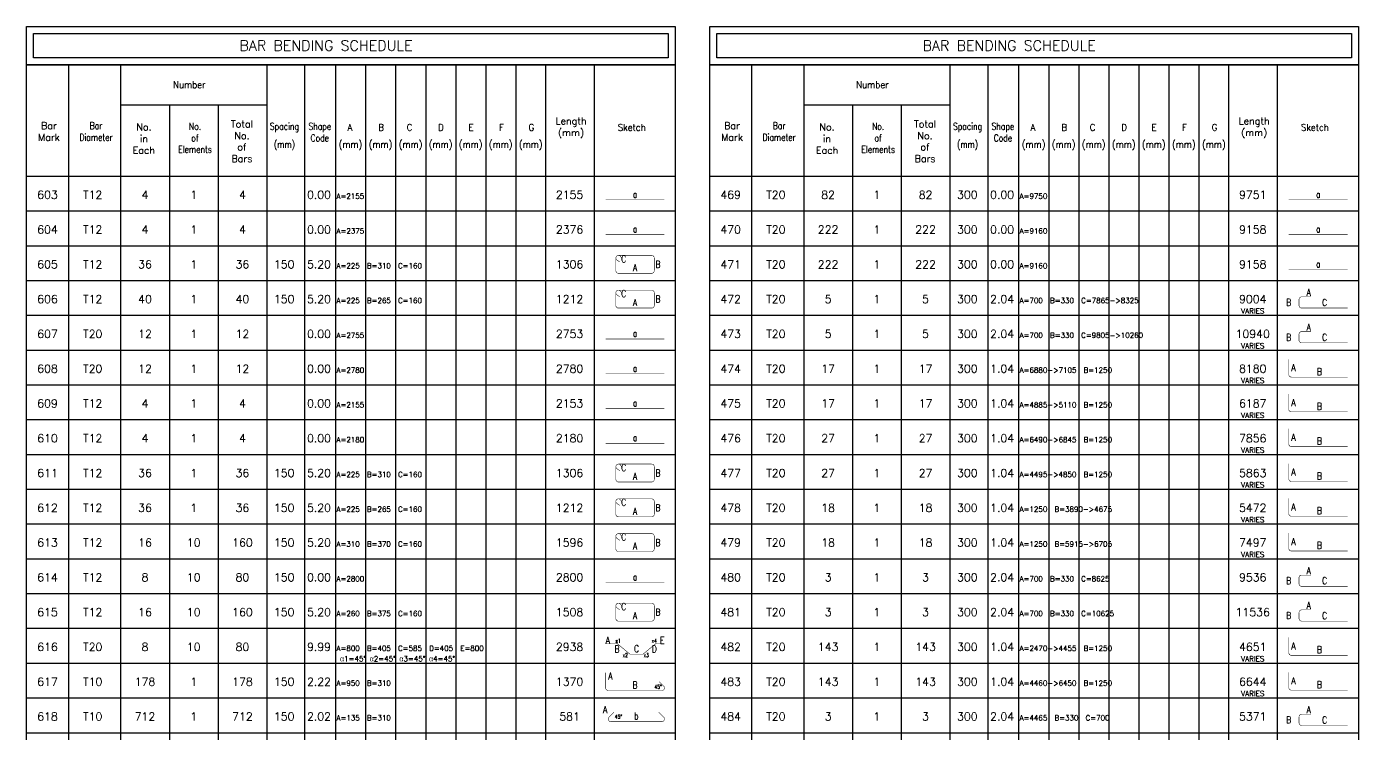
# Model space of a CAD drawing. Extents: x 660761725 to 1323371458, y 2734871439 to 5470067957.
# Drawn here: x 661874581 to 661884147, y 2734943456 to 2734948536 of the extents above; entities that cross this region are included whole.
import ezdxf
from ezdxf.enums import TextEntityAlignment as Align

# ---------------------------------------------------------------- set-up
doc = ezdxf.new("R2010")
doc.units = 0
for name, color, linetype in [('S-SCHEDULE', 140, 'Continuous'), ('S-SKETCH', 1, 'Continuous'), ('S-TEXT-SKETCH', 255, 'Continuous')]:
    doc.layers.add(name, color=color, linetype=linetype)
doc.styles.add('ARMACAD-OGER', font='romans.shx')
doc.styles.add('ROMANS', font='romans.shx')
doc.styles.add('ROMANT', font='romant')

# ---------------------------------------------------------------- blocks, each defined once
blk = doc.blocks.new('cadf_50')
at = {"color": 9}
for p, q in [((0, -42), (186.35, -42)), ((0, -52), (186.35, -52)), ((0, -62), (186.35, -62)), ((0, -72), (186.35, -72)), ((0, -82), (186.35, -82)), ((0, -92), (186.35, -92)), ((0, -102), (186.35, -102)), ((0, -112), (186.35, -112)), ((0, -122), (186.35, -122)), ((0, -132), (186.35, -132)), ((0, -142), (186.35, -142)), ((0, -152), (186.35, -152)), ((0, -162), (186.35, -162)), ((0, -172), (186.35, -172)), ((0, -182), (186.35, -182)), ((0, -192), (186.35, -192)), ((0, -202), (186.35, -202)), ((0, -212), (186.35, -212)), ((0, -222), (186.35, -222)), ((0, -232), (186.35, -232)), ((0, -242), (186.35, -242)), ((0, -252), (186.35, -252)), ((0, -262), (186.35, -262)), ((0, -272), (186.35, -272)), ((0, -282), (186.35, -282)), ((0, -292), (186.35, -292)), ((0, -302), (186.35, -302)), ((0, -312), (186.35, -312)), ((0, -322), (186.35, -322)), ((0, -332), (186.35, -332)), ((0, -342), (186.35, -342)), ((0, -352), (186.35, -352)), ((0, -362), (186.35, -362)), ((0, -372), (186.35, -372)), ((0, -382), (186.35, -382))]:
    blk.add_line(p, q, dxfattribs=at)
at = {"color": 140}
for points in [[(0, 11), (186.35, 11), (186.35, 0), (0, 0)], [(2, 9), (184.35, 9), (184.35, 2), (2, 2)]]:
    blk.add_lwpolyline(points, close=True, dxfattribs=at)
at = {"layer": 'S-SCHEDULE'}
for p, q in [((0, -392), (0, 0)), ((12, 0), (12, -392)), ((27, 0), (27, -392)), ((69, 0), (69, -392)), ((79.87, 0), (79.87, -392)), ((88.75, 0), (88.75, -392)), ((97.38, 0), (97.38, -392)), ((106.02, 0), (106.02, -392)), ((114.65, 0), (114.65, -392)), ((123.28, 0), (123.28, -392)), ((131.91, 0), (131.91, -392)), ((140.55, 0), (140.55, -392)), ((149.18, -392), (149.18, 0)), ((163.15, -392), (163.15, 0)), ((27, -11.45), (69, -11.45)), ((41, -11.45), (41, -392)), ((55, -11.45), (55, -392)), ((0, -32), (186.35, -32))]:
    blk.add_line(p, q, dxfattribs=at)
at = {"layer": 'S-SCHEDULE', "flags": 128}
blk.add_lwpolyline([(0, -392), (0, 0), (186.35, 0), (186.35, -392)], close=True, dxfattribs=at)
at = {"color": 140, "insert": (61.14, 7.05), "char_height": 3, "width": 81.5392, "attachment_point": 1, "rotation": 0.0004, "style": 'ROMANT'}
blk.add_mtext('{\\Fromant|c0;BAR BENDING SCHEDULE}', dxfattribs=at)
at = {"layer": 'S-SCHEDULE', "style": 'ARMACAD-OGER'}
for s, width, p in [('Number', 0.9, (46.74, -5.72)), ('(mm)', 0.8, (74.08, -23)), ('(mm)', 0.9, (93.05, -23)), ('(mm)', 0.9, (101.68, -23)), ('(mm)', 0.9, (110.32, -23)), ('(mm)', 0.9, (118.95, -23)), ('(mm)', 0.9, (127.58, -23)), ('(mm)', 0.9, (136.21, -23)), ('(mm)', 0.9, (144.85, -23))]:
    blk.add_text(s, height=2, dxfattribs=dict(at, width=width)).set_placement(p, align=Align.MIDDLE)
at = {"layer": 'S-SCHEDULE', "style": 'ARMACAD-OGER', "width": 0.9}
for s, p in [('A', (92.87, -18)), ('B', (101.86, -18)), ('C', (110.01, -18)), ('D', (119.05, -18)), ('E', (127.67, -18)), ('F', (136.4, -18)), ('G', (145.02, -18)), ('Sketch', (173.87, -18))]:
    blk.add_text(s, height=2, dxfattribs=at).set_placement(p, align=Align.MIDDLE_CENTER)
at = {"layer": 'S-SCHEDULE', "char_height": 2, "attachment_point": 2, "style": 'ARMACAD-OGER'}
for s, insert, width in [('Length (mm)', (156.42, -15.11), 8.2105), ('Bar\\PMark', (6.41, -16.47), 27.5713), ('{\\W0.8;Bar\\PDiameter}', (19.94, -16.48), 15.2105), ('No. \\Pin\\PEach', (33.7, -16.86), 23.5714), ('{\\W0.8;No.\\Pof\\PElements}', (48.39, -16.65), 17.2105), ('Total No. of Bars', (61.86, -15.98), 3.2105), ('{\\W0.8;Spacing}', (74.08, -16.7), 28.6571), ('{\\W0.8;Shape\\PCode}', (84.23, -16.7), 28.6571)]:
    blk.add_mtext(s, dxfattribs=dict(at, insert=insert, width=width))
blk = doc.blocks.new('1-CFSHP20')
at = {"layer": 'S-SKETCH', "const_width": 0.2}
blk.add_lwpolyline([(-24, 2), (-1, 2)], dxfattribs=at)
at = {"layer": 'S-TEXT-SKETCH', "linetype": 'ByBlock', "style": 'ROMANS', "width": 0.7}
blk.add_attdef('A', text='', height=2, dxfattribs=at).set_placement((-12.5, 2), align=Align.BOTTOM_CENTER)
blk = doc.blocks.new('50-CFSHP38a')
at = {"layer": 'S-SKETCH', "const_width": 0.2}
blk.add_lwpolyline([(-15.35, 4.89), (-18.97, 4.89, 0.414214), (-20, 3.86), (-20, 1.53, 0.414214), (-18.97, 0.5), (-1, 0.5)], format="xyb", dxfattribs=at)
at = {"layer": 'S-TEXT-SKETCH', "style": 'ROMANS', "width": 0.8}
blk.add_attdef('A', text='', height=2, dxfattribs=at).set_placement((-15.35, 8), align=Align.TOP_RIGHT)
blk.add_attdef('B', text='', height=2, dxfattribs=at).set_placement((-25, 2.7), align=Align.MIDDLE_LEFT)
blk.add_attdef('C', text='', height=2, dxfattribs=at).set_placement((-9.98, 0.5), align=Align.BOTTOM_CENTER)
blk = doc.blocks.new('33-CFSHP37')
at = {"layer": 'S-SKETCH', "const_width": 0.2}
blk.add_lwpolyline([(-1, 1), (-22.96875, 1, -0.4142135624), (-24, 2.03125), (-24, 8)], format="xyb", dxfattribs=at)
at = {"layer": 'S-TEXT-SKETCH', "style": 'ROMANS', "width": 0.8}
blk.add_attdef('A', text='', height=2, dxfattribs=at).set_placement((-23, 6), align=Align.TOP_LEFT)
blk.add_attdef('B', text='', height=2, dxfattribs=at).set_placement((-11.984375, 1), align=Align.BOTTOM_CENTER)
blk = doc.blocks.new('86-CFSHP60')
at = {"layer": 'S-SKETCH', "const_width": 0.2}
for points in [[(-19, 7.5), (-6, 7.5, -0.414214), (-5, 6.5), (-5, 1.5, -0.414214), (-6, 0.5), (-19, 0.5, -0.414214), (-20, 1.5), (-20, 6.5)], [(-17.4, 5.97), (-18.18, 7.08, 1.185637), (-19.58, 5.68), (-18.47, 4.9)]]:
    blk.add_lwpolyline(points, format="xyb", dxfattribs=at)
at = {"layer": 'S-TEXT-SKETCH', "style": 'ROMANS', "width": 0.8}
for tag, p in [('C', (-16.93, 3.97)), ('A', (-12.5, 0.5))]:
    blk.add_attdef(tag, text='', height=2, dxfattribs=at).set_placement(p, align=Align.BOTTOM_CENTER)
blk.add_attdef('B', text='', height=2, dxfattribs=at).set_placement((-2.57, 4), align=Align.MIDDLE_RIGHT)
blk = doc.blocks.new('72-CFSHP43')
at = {"layer": 'S-SKETCH', "const_width": 0.2}
blk.add_lwpolyline([(-24, 5.34), (-19.88, 5.34, -0.175405), (-19.22, 5.1), (-14.77, 1.39, 0.175405), (-14.11, 1.15), (-9.77, 1.15, 0.175405), (-9.11, 1.39), (-4.66, 5.1, -0.175405), (-4, 5.34), (-1, 5.34)], format="xyb", dxfattribs=at)
at = {"layer": 'S-TEXT-SKETCH', "style": 'ROMANS', "width": 0.7}
for s, p in [('x1', (-19.15, 6.4)), ('x4', (-5.02, 6.43)), ('x2', (-16.33, 0.75))]:
    blk.add_text(s, height=1.5, dxfattribs=at).set_placement(p, align=Align.MIDDLE_CENTER)
blk.add_text('x3', height=1.5, rotation=360, dxfattribs=at).set_placement((-8.14, 0.75), align=Align.MIDDLE_CENTER)
at = {"layer": 'S-TEXT-SKETCH', "style": 'ROMANS', "width": 0.8}
blk.add_attdef('A', text='', height=2, dxfattribs=at).set_placement((-24, 8), align=Align.TOP_LEFT)
blk.add_attdef('E', text='', height=2, dxfattribs=at).set_placement((-1, 8), align=Align.TOP_RIGHT)
blk.add_attdef('B', text='', height=2, dxfattribs=at).set_placement((-18.57, 0.98), align=Align.BOTTOM_RIGHT)
blk.add_attdef('C', text='', height=2, dxfattribs=at).set_placement((-11.94, 1.15), align=Align.BOTTOM_CENTER)
blk.add_attdef('D', text='', height=2, dxfattribs=at).set_placement((-5.96, 1.03), align=Align.BOTTOM_LEFT)
blk = doc.blocks.new('20-CFSHP36b')
at = {"layer": 'S-SKETCH', "const_width": 0.2}
blk.add_lwpolyline([(-3.09, 4.5), (-1.29, 2.71, -0.668179), (-2, 1), (-22.97, 1, -0.414214), (-24, 2.03), (-24, 8)], format="xyb", dxfattribs=at)
at = {"layer": 'S-TEXT-SKETCH', "style": 'ROMANS', "width": 0.7}
blk.add_text('45%%d', height=1.5, dxfattribs=at).set_placement((-3.49, 2.46), align=Align.MIDDLE_CENTER)
at = {"layer": 'S-TEXT-SKETCH', "style": 'ROMANS', "width": 0.8}
blk.add_attdef('A', text='', height=2, dxfattribs=at).set_placement((-23, 8), align=Align.TOP_LEFT)
blk.add_attdef('B', text='', height=2, dxfattribs=at).set_placement((-12.48, 1), align=Align.BOTTOM_CENTER)
blk = doc.blocks.new('13-CFSHP33b')
at = {"layer": 'S-SKETCH', "const_width": 0.2}
blk.add_lwpolyline([(-20.73, 5.73), (-22.7, 3.76, 0.668179), (-21.97, 2), (-2.03, 2, 0.668179), (-1.3, 3.76), (-3.27, 5.73)], format="xyb", dxfattribs=at)
at = {"layer": 'S-TEXT-SKETCH', "style": 'ROMANS', "width": 0.7}
blk.add_text('45%%d', height=1.5, dxfattribs=at).set_placement((-19, 3.93), align=Align.MIDDLE_CENTER)
at = {"layer": 'S-TEXT-SKETCH', "style": 'ROMANS', "width": 0.8}
blk.add_attdef('A', text='', height=2, dxfattribs=at).set_placement((-25, 8), align=Align.TOP_LEFT)
blk.add_attdef('B', text='', height=2, dxfattribs=at).set_placement((-12, 2), align=Align.BOTTOM_CENTER)

msp = doc.modelspace()

# ---------------------------------------------------------------- block references
at = {"layer": 'S-SCHEDULE', "xscale": 25, "yscale": 25, "zscale": 25}
for p in [(661874581.06471157, 2734948261), (661879487.93162262, 2734948261)]:
    msp.add_blockref('cadf_50', p, dxfattribs=at)
at = {"layer": 'S-SCHEDULE'}
ref = msp.add_blockref('1-CFSHP20', (661879181.06471157, 2734947253.75), dxfattribs=dict(at, xscale=18.375, yscale=18.375, zscale=18.375))
ref.add_attrib('A', 'a', dxfattribs={"layer": 'S-TEXT-SKETCH', "color": 7, "linetype": 'ByBlock', "height": 50, "style": 'ROMANS', "width": 0.7}).set_placement((661878951.37721157, 2734947290.5), align=Align.BOTTOM_CENTER)
ref = msp.add_blockref('1-CFSHP20', (661884087.93162262, 2734947253.75), dxfattribs=dict(at, xscale=18.375, yscale=18.375, zscale=18.375))
ref.add_attrib('A', 'a', dxfattribs={"layer": 'S-TEXT-SKETCH', "color": 7, "linetype": 'ByBlock', "height": 50, "style": 'ROMANS', "width": 0.7}).set_placement((661883858.24412262, 2734947290.5), align=Align.BOTTOM_CENTER)
ref = msp.add_blockref('1-CFSHP20', (661879181.06471157, 2734947003.75), dxfattribs=dict(at, xscale=18.375, yscale=18.375, zscale=18.375))
ref.add_attrib('A', 'a', dxfattribs={"layer": 'S-TEXT-SKETCH', "color": 7, "linetype": 'ByBlock', "height": 50, "style": 'ROMANS', "width": 0.7}).set_placement((661878951.37721157, 2734947040.5), align=Align.BOTTOM_CENTER)
ref = msp.add_blockref('1-CFSHP20', (661884087.93162262, 2734947003.75), dxfattribs=dict(at, xscale=18.375, yscale=18.375, zscale=18.375))
ref.add_attrib('A', 'a', dxfattribs={"layer": 'S-TEXT-SKETCH', "color": 7, "linetype": 'ByBlock', "height": 50, "style": 'ROMANS', "width": 0.7}).set_placement((661883858.24412262, 2734947040.5), align=Align.BOTTOM_CENTER)
ref = msp.add_blockref('86-CFSHP60', (661879181.06471157, 2734946753.75), dxfattribs=dict(at, xscale=18.375, yscale=18.375, zscale=18.375))
ref.add_attrib('A', 'A', dxfattribs={"layer": 'S-TEXT-SKETCH', "color": 7, "height": 50, "style": 'ROMANS', "width": 0.8}).set_placement((661878951.37721157, 2734946762.9375), align=Align.BOTTOM_CENTER)
ref.add_attrib('B', 'B', dxfattribs={"layer": 'S-TEXT-SKETCH', "color": 7, "height": 50, "style": 'ROMANS', "width": 0.8}).set_placement((661879133.89544392, 2734946827.25), align=Align.MIDDLE_RIGHT)
ref.add_attrib('C', 'C', dxfattribs={"layer": 'S-TEXT-SKETCH', "color": 7, "height": 50, "style": 'ROMANS', "width": 0.8}).set_placement((661878869.92539692, 2734946826.71868896), align=Align.BOTTOM_CENTER)
ref = msp.add_blockref('1-CFSHP20', (661884087.93162262, 2734946753.75), dxfattribs=dict(at, xscale=18.375, yscale=18.375, zscale=18.375))
ref.add_attrib('A', 'a', dxfattribs={"layer": 'S-TEXT-SKETCH', "color": 7, "linetype": 'ByBlock', "height": 50, "style": 'ROMANS', "width": 0.7}).set_placement((661883858.24412262, 2734946790.5), align=Align.BOTTOM_CENTER)
ref = msp.add_blockref('86-CFSHP60', (661879181.06471157, 2734946503.75), dxfattribs=dict(at, xscale=18.375, yscale=18.375, zscale=18.375))
ref.add_attrib('A', 'A', dxfattribs={"layer": 'S-TEXT-SKETCH', "color": 7, "height": 50, "style": 'ROMANS', "width": 0.8}).set_placement((661878951.37721157, 2734946512.9375), align=Align.BOTTOM_CENTER)
ref.add_attrib('B', 'B', dxfattribs={"layer": 'S-TEXT-SKETCH', "color": 7, "height": 50, "style": 'ROMANS', "width": 0.8}).set_placement((661879133.89544392, 2734946577.25), align=Align.MIDDLE_RIGHT)
ref.add_attrib('C', 'C', dxfattribs={"layer": 'S-TEXT-SKETCH', "color": 7, "height": 50, "style": 'ROMANS', "width": 0.8}).set_placement((661878869.92539692, 2734946576.71868896), align=Align.BOTTOM_CENTER)
ref = msp.add_blockref('50-CFSHP38a', (661884087.93162262, 2734946503.75), dxfattribs=dict(at, xscale=18.375, yscale=18.375, zscale=18.375))
ref.add_attrib('B', 'B', dxfattribs={"layer": 'S-TEXT-SKETCH', "color": 7, "height": 50, "style": 'ROMANS', "width": 0.8}).set_placement((661883628.55662262, 2734946553.31513214), align=Align.MIDDLE_LEFT)
ref.add_attrib('C', 'C', dxfattribs={"layer": 'S-TEXT-SKETCH', "color": 7, "height": 50, "style": 'ROMANS', "width": 0.8}).set_placement((661883904.468732, 2734946512.9375), align=Align.BOTTOM_CENTER)
ref.add_attrib('A', 'A', dxfattribs={"layer": 'S-TEXT-SKETCH', "color": 7, "height": 50, "style": 'ROMANS', "width": 0.8}).set_placement((661883805.82537758, 2734946650.75), align=Align.TOP_RIGHT)
ref = msp.add_blockref('50-CFSHP38a', (661884087.93162262, 2734946253.75), dxfattribs=dict(at, xscale=18.375, yscale=18.375, zscale=18.375))
ref.add_attrib('B', 'B', dxfattribs={"layer": 'S-TEXT-SKETCH', "color": 7, "height": 50, "style": 'ROMANS', "width": 0.8}).set_placement((661883628.55662262, 2734946303.31513214), align=Align.MIDDLE_LEFT)
ref.add_attrib('C', 'C', dxfattribs={"layer": 'S-TEXT-SKETCH', "color": 7, "height": 50, "style": 'ROMANS', "width": 0.8}).set_placement((661883904.468732, 2734946262.9375), align=Align.BOTTOM_CENTER)
ref.add_attrib('A', 'A', dxfattribs={"layer": 'S-TEXT-SKETCH', "color": 7, "height": 50, "style": 'ROMANS', "width": 0.8}).set_placement((661883805.82537758, 2734946400.75), align=Align.TOP_RIGHT)
ref = msp.add_blockref('1-CFSHP20', (661879181.06471157, 2734946253.75), dxfattribs=dict(at, xscale=18.375, yscale=18.375, zscale=18.375))
ref.add_attrib('A', 'a', dxfattribs={"layer": 'S-TEXT-SKETCH', "color": 7, "linetype": 'ByBlock', "height": 50, "style": 'ROMANS', "width": 0.7}).set_placement((661878951.37721157, 2734946290.5), align=Align.BOTTOM_CENTER)
ref = msp.add_blockref('1-CFSHP20', (661879181.06471157, 2734946003.75), dxfattribs=dict(at, xscale=18.375, yscale=18.375, zscale=18.375))
ref.add_attrib('A', 'a', dxfattribs={"layer": 'S-TEXT-SKETCH', "color": 7, "linetype": 'ByBlock', "height": 50, "style": 'ROMANS', "width": 0.7}).set_placement((661878951.37721157, 2734946040.5), align=Align.BOTTOM_CENTER)
ref = msp.add_blockref('33-CFSHP37', (661884087.93162262, 2734945998.48338318), dxfattribs=dict(at, xscale=18.375, yscale=18.375, zscale=18.375))
ref.add_attrib('A', 'A', dxfattribs={"layer": 'S-TEXT-SKETCH', "color": 7, "height": 50, "style": 'ROMANS', "width": 0.8}).set_placement((661883665.30662262, 2734946108.73338318), align=Align.TOP_LEFT)
ref.add_attrib('B', 'B', dxfattribs={"layer": 'S-TEXT-SKETCH', "color": 7, "height": 50, "style": 'ROMANS', "width": 0.8}).set_placement((661883867.718732, 2734946016.85838318), align=Align.BOTTOM_CENTER)
ref = msp.add_blockref('33-CFSHP37', (661884087.93162262, 2734945748.48338318), dxfattribs=dict(at, xscale=18.375, yscale=18.375, zscale=18.375))
ref.add_attrib('A', 'A', dxfattribs={"layer": 'S-TEXT-SKETCH', "color": 7, "height": 50, "style": 'ROMANS', "width": 0.8}).set_placement((661883665.30662262, 2734945858.73338318), align=Align.TOP_LEFT)
ref.add_attrib('B', 'B', dxfattribs={"layer": 'S-TEXT-SKETCH', "color": 7, "height": 50, "style": 'ROMANS', "width": 0.8}).set_placement((661883867.718732, 2734945766.85838318), align=Align.BOTTOM_CENTER)
ref = msp.add_blockref('1-CFSHP20', (661879181.06471157, 2734945753.75), dxfattribs=dict(at, xscale=18.375, yscale=18.375, zscale=18.375))
ref.add_attrib('A', 'a', dxfattribs={"layer": 'S-TEXT-SKETCH', "color": 7, "linetype": 'ByBlock', "height": 50, "style": 'ROMANS', "width": 0.7}).set_placement((661878951.37721157, 2734945790.5), align=Align.BOTTOM_CENTER)
ref = msp.add_blockref('1-CFSHP20', (661879181.06471157, 2734945503.75), dxfattribs=dict(at, xscale=18.375, yscale=18.375, zscale=18.375))
ref.add_attrib('A', 'a', dxfattribs={"layer": 'S-TEXT-SKETCH', "color": 7, "linetype": 'ByBlock', "height": 50, "style": 'ROMANS', "width": 0.7}).set_placement((661878951.37721157, 2734945540.5), align=Align.BOTTOM_CENTER)
ref = msp.add_blockref('33-CFSHP37', (661884087.93162262, 2734945498.48338318), dxfattribs=dict(at, xscale=18.375, yscale=18.375, zscale=18.375))
ref.add_attrib('A', 'A', dxfattribs={"layer": 'S-TEXT-SKETCH', "color": 7, "height": 50, "style": 'ROMANS', "width": 0.8}).set_placement((661883665.30662262, 2734945608.73338318), align=Align.TOP_LEFT)
ref.add_attrib('B', 'B', dxfattribs={"layer": 'S-TEXT-SKETCH', "color": 7, "height": 50, "style": 'ROMANS', "width": 0.8}).set_placement((661883867.718732, 2734945516.85838318), align=Align.BOTTOM_CENTER)
ref = msp.add_blockref('86-CFSHP60', (661879181.06471157, 2734945253.75), dxfattribs=dict(at, xscale=18.375, yscale=18.375, zscale=18.375))
ref.add_attrib('A', 'A', dxfattribs={"layer": 'S-TEXT-SKETCH', "color": 7, "height": 50, "style": 'ROMANS', "width": 0.8}).set_placement((661878951.37721157, 2734945262.9375), align=Align.BOTTOM_CENTER)
ref.add_attrib('B', 'B', dxfattribs={"layer": 'S-TEXT-SKETCH', "color": 7, "height": 50, "style": 'ROMANS', "width": 0.8}).set_placement((661879133.89544392, 2734945327.25), align=Align.MIDDLE_RIGHT)
ref.add_attrib('C', 'C', dxfattribs={"layer": 'S-TEXT-SKETCH', "color": 7, "height": 50, "style": 'ROMANS', "width": 0.8}).set_placement((661878869.92539692, 2734945326.71868896), align=Align.BOTTOM_CENTER)
ref = msp.add_blockref('33-CFSHP37', (661884087.93162262, 2734945248.48338318), dxfattribs=dict(at, xscale=18.375, yscale=18.375, zscale=18.375))
ref.add_attrib('A', 'A', dxfattribs={"layer": 'S-TEXT-SKETCH', "color": 7, "height": 50, "style": 'ROMANS', "width": 0.8}).set_placement((661883665.30662262, 2734945358.73338318), align=Align.TOP_LEFT)
ref.add_attrib('B', 'B', dxfattribs={"layer": 'S-TEXT-SKETCH', "color": 7, "height": 50, "style": 'ROMANS', "width": 0.8}).set_placement((661883867.718732, 2734945266.85838318), align=Align.BOTTOM_CENTER)
ref = msp.add_blockref('86-CFSHP60', (661879181.06471157, 2734945003.75), dxfattribs=dict(at, xscale=18.375, yscale=18.375, zscale=18.375))
ref.add_attrib('A', 'A', dxfattribs={"layer": 'S-TEXT-SKETCH', "color": 7, "height": 50, "style": 'ROMANS', "width": 0.8}).set_placement((661878951.37721157, 2734945012.9375), align=Align.BOTTOM_CENTER)
ref.add_attrib('B', 'B', dxfattribs={"layer": 'S-TEXT-SKETCH', "color": 7, "height": 50, "style": 'ROMANS', "width": 0.8}).set_placement((661879133.89544392, 2734945077.25), align=Align.MIDDLE_RIGHT)
ref.add_attrib('C', 'C', dxfattribs={"layer": 'S-TEXT-SKETCH', "color": 7, "height": 50, "style": 'ROMANS', "width": 0.8}).set_placement((661878869.92539692, 2734945076.71868896), align=Align.BOTTOM_CENTER)
ref = msp.add_blockref('33-CFSHP37', (661884087.93162262, 2734944998.48338318), dxfattribs=dict(at, xscale=18.375, yscale=18.375, zscale=18.375))
ref.add_attrib('A', 'A', dxfattribs={"layer": 'S-TEXT-SKETCH', "color": 7, "height": 50, "style": 'ROMANS', "width": 0.8}).set_placement((661883665.30662262, 2734945108.73338318), align=Align.TOP_LEFT)
ref.add_attrib('B', 'B', dxfattribs={"layer": 'S-TEXT-SKETCH', "color": 7, "height": 50, "style": 'ROMANS', "width": 0.8}).set_placement((661883867.718732, 2734945016.85838318), align=Align.BOTTOM_CENTER)
ref = msp.add_blockref('86-CFSHP60', (661879181.06471157, 2734944753.75), dxfattribs=dict(at, xscale=18.375, yscale=18.375, zscale=18.375))
ref.add_attrib('A', 'A', dxfattribs={"layer": 'S-TEXT-SKETCH', "color": 7, "height": 50, "style": 'ROMANS', "width": 0.8}).set_placement((661878951.37721157, 2734944762.9375), align=Align.BOTTOM_CENTER)
ref.add_attrib('B', 'B', dxfattribs={"layer": 'S-TEXT-SKETCH', "color": 7, "height": 50, "style": 'ROMANS', "width": 0.8}).set_placement((661879133.89544392, 2734944827.25), align=Align.MIDDLE_RIGHT)
ref.add_attrib('C', 'C', dxfattribs={"layer": 'S-TEXT-SKETCH', "color": 7, "height": 50, "style": 'ROMANS', "width": 0.8}).set_placement((661878869.92539692, 2734944826.71868896), align=Align.BOTTOM_CENTER)
ref = msp.add_blockref('33-CFSHP37', (661884087.93162262, 2734944748.48338318), dxfattribs=dict(at, xscale=18.375, yscale=18.375, zscale=18.375))
ref.add_attrib('A', 'A', dxfattribs={"layer": 'S-TEXT-SKETCH', "color": 7, "height": 50, "style": 'ROMANS', "width": 0.8}).set_placement((661883665.30662262, 2734944858.73338318), align=Align.TOP_LEFT)
ref.add_attrib('B', 'B', dxfattribs={"layer": 'S-TEXT-SKETCH', "color": 7, "height": 50, "style": 'ROMANS', "width": 0.8}).set_placement((661883867.718732, 2734944766.85838318), align=Align.BOTTOM_CENTER)
ref = msp.add_blockref('50-CFSHP38a', (661884087.93162262, 2734944503.75), dxfattribs=dict(at, xscale=18.375, yscale=18.375, zscale=18.375))
ref.add_attrib('B', 'B', dxfattribs={"layer": 'S-TEXT-SKETCH', "color": 7, "height": 50, "style": 'ROMANS', "width": 0.8}).set_placement((661883628.55662262, 2734944553.31513214), align=Align.MIDDLE_LEFT)
ref.add_attrib('C', 'C', dxfattribs={"layer": 'S-TEXT-SKETCH', "color": 7, "height": 50, "style": 'ROMANS', "width": 0.8}).set_placement((661883904.468732, 2734944512.9375), align=Align.BOTTOM_CENTER)
ref.add_attrib('A', 'A', dxfattribs={"layer": 'S-TEXT-SKETCH', "color": 7, "height": 50, "style": 'ROMANS', "width": 0.8}).set_placement((661883805.82537758, 2734944650.75), align=Align.TOP_RIGHT)
ref = msp.add_blockref('1-CFSHP20', (661879181.06471157, 2734944503.75), dxfattribs=dict(at, xscale=18.375, yscale=18.375, zscale=18.375))
ref.add_attrib('A', 'a', dxfattribs={"layer": 'S-TEXT-SKETCH', "color": 7, "linetype": 'ByBlock', "height": 50, "style": 'ROMANS', "width": 0.7}).set_placement((661878951.37721157, 2734944540.5), align=Align.BOTTOM_CENTER)
ref = msp.add_blockref('86-CFSHP60', (661879181.06471157, 2734944253.75), dxfattribs=dict(at, xscale=18.375, yscale=18.375, zscale=18.375))
ref.add_attrib('A', 'A', dxfattribs={"layer": 'S-TEXT-SKETCH', "color": 7, "height": 50, "style": 'ROMANS', "width": 0.8}).set_placement((661878951.37721157, 2734944262.9375), align=Align.BOTTOM_CENTER)
ref.add_attrib('B', 'B', dxfattribs={"layer": 'S-TEXT-SKETCH', "color": 7, "height": 50, "style": 'ROMANS', "width": 0.8}).set_placement((661879133.89544392, 2734944327.25), align=Align.MIDDLE_RIGHT)
ref.add_attrib('C', 'C', dxfattribs={"layer": 'S-TEXT-SKETCH', "color": 7, "height": 50, "style": 'ROMANS', "width": 0.8}).set_placement((661878869.92539692, 2734944326.71868896), align=Align.BOTTOM_CENTER)
ref = msp.add_blockref('50-CFSHP38a', (661884087.93162262, 2734944253.75), dxfattribs=dict(at, xscale=18.375, yscale=18.375, zscale=18.375))
ref.add_attrib('B', 'B', dxfattribs={"layer": 'S-TEXT-SKETCH', "color": 7, "height": 50, "style": 'ROMANS', "width": 0.8}).set_placement((661883628.55662262, 2734944303.31513214), align=Align.MIDDLE_LEFT)
ref.add_attrib('C', 'C', dxfattribs={"layer": 'S-TEXT-SKETCH', "color": 7, "height": 50, "style": 'ROMANS', "width": 0.8}).set_placement((661883904.468732, 2734944262.9375), align=Align.BOTTOM_CENTER)
ref.add_attrib('A', 'A', dxfattribs={"layer": 'S-TEXT-SKETCH', "color": 7, "height": 50, "style": 'ROMANS', "width": 0.8}).set_placement((661883805.82537758, 2734944400.75), align=Align.TOP_RIGHT)
ref = msp.add_blockref('72-CFSHP43', (661879181.06471157, 2734944003.75), dxfattribs=dict(at, xscale=18.375, yscale=18.375, zscale=18.375))
ref.add_attrib('E', 'E', dxfattribs={"layer": 'S-TEXT-SKETCH', "color": 7, "height": 50, "style": 'ROMANS', "width": 0.8}).set_placement((661879162.68971157, 2734944150.75), align=Align.TOP_RIGHT)
ref.add_attrib('D', 'D', dxfattribs={"layer": 'S-TEXT-SKETCH', "color": 7, "height": 50, "style": 'ROMANS', "width": 0.8}).set_placement((661879071.50047398, 2734944022.64373779), align=Align.BOTTOM_LEFT)
ref.add_attrib('C', 'C', dxfattribs={"layer": 'S-TEXT-SKETCH', "color": 7, "height": 50, "style": 'ROMANS', "width": 0.8}).set_placement((661878961.65872288, 2734944024.90606689), align=Align.BOTTOM_CENTER)
ref.add_attrib('B', 'B', dxfattribs={"layer": 'S-TEXT-SKETCH', "color": 7, "height": 50, "style": 'ROMANS', "width": 0.8}).set_placement((661878839.89340878, 2734944021.75473785), align=Align.BOTTOM_RIGHT)
ref.add_attrib('A', 'A', dxfattribs={"layer": 'S-TEXT-SKETCH', "color": 7, "height": 50, "style": 'ROMANS', "width": 0.8}).set_placement((661878740.06471157, 2734944150.75), align=Align.TOP_LEFT)
ref = msp.add_blockref('33-CFSHP37', (661884087.93162262, 2734943998.48338318), dxfattribs=dict(at, xscale=18.375, yscale=18.375, zscale=18.375))
ref.add_attrib('A', 'A', dxfattribs={"layer": 'S-TEXT-SKETCH', "color": 7, "height": 50, "style": 'ROMANS', "width": 0.8}).set_placement((661883665.30662262, 2734944108.73338318), align=Align.TOP_LEFT)
ref.add_attrib('B', 'B', dxfattribs={"layer": 'S-TEXT-SKETCH', "color": 7, "height": 50, "style": 'ROMANS', "width": 0.8}).set_placement((661883867.718732, 2734944016.85838318), align=Align.BOTTOM_CENTER)
ref = msp.add_blockref('20-CFSHP36b', (661879181.06471157, 2734943745.80798292), dxfattribs=dict(at, xscale=18.375, yscale=18.375, zscale=18.375))
ref.add_attrib('A', 'A', dxfattribs={"layer": 'S-TEXT-SKETCH', "color": 7, "height": 50, "style": 'ROMANS', "width": 0.8}).set_placement((661878758.43971157, 2734943892.80798292), align=Align.TOP_LEFT)
ref.add_attrib('B', 'B', dxfattribs={"layer": 'S-TEXT-SKETCH', "color": 7, "height": 50, "style": 'ROMANS', "width": 0.8}).set_placement((661878951.66432095, 2734943764.18298292), align=Align.BOTTOM_CENTER)
ref = msp.add_blockref('33-CFSHP37', (661884087.93162262, 2734943748.48338318), dxfattribs=dict(at, xscale=18.375, yscale=18.375, zscale=18.375))
ref.add_attrib('A', 'A', dxfattribs={"layer": 'S-TEXT-SKETCH', "color": 7, "height": 50, "style": 'ROMANS', "width": 0.8}).set_placement((661883665.30662262, 2734943858.73338318), align=Align.TOP_LEFT)
ref.add_attrib('B', 'B', dxfattribs={"layer": 'S-TEXT-SKETCH', "color": 7, "height": 50, "style": 'ROMANS', "width": 0.8}).set_placement((661883867.718732, 2734943766.85838318), align=Align.BOTTOM_CENTER)
ref = msp.add_blockref('13-CFSHP33b', (661879181.06471157, 2734943503.75), dxfattribs=dict(at, xscale=18.375, yscale=18.375, zscale=18.375))
ref.add_attrib('B', 'b', dxfattribs={"layer": 'S-TEXT-SKETCH', "color": 7, "height": 50, "style": 'ROMANS', "width": 0.8}).set_placement((661878960.56471157, 2734943540.5), align=Align.BOTTOM_CENTER)
ref.add_attrib('A', 'A', dxfattribs={"layer": 'S-TEXT-SKETCH', "color": 7, "height": 50, "style": 'ROMANS', "width": 0.8}).set_placement((661878721.68971157, 2734943650.75), align=Align.TOP_LEFT)
ref = msp.add_blockref('50-CFSHP38a', (661884087.93162262, 2734943503.75), dxfattribs=dict(at, xscale=18.375, yscale=18.375, zscale=18.375))
ref.add_attrib('B', 'B', dxfattribs={"layer": 'S-TEXT-SKETCH', "color": 7, "height": 50, "style": 'ROMANS', "width": 0.8}).set_placement((661883628.55662262, 2734943553.31513214), align=Align.MIDDLE_LEFT)
ref.add_attrib('C', 'C', dxfattribs={"layer": 'S-TEXT-SKETCH', "color": 7, "height": 50, "style": 'ROMANS', "width": 0.8}).set_placement((661883904.468732, 2734943512.9375), align=Align.BOTTOM_CENTER)
ref.add_attrib('A', 'A', dxfattribs={"layer": 'S-TEXT-SKETCH', "color": 7, "height": 50, "style": 'ROMANS', "width": 0.8}).set_placement((661883805.82537758, 2734943650.75), align=Align.TOP_RIGHT)

# ---------------------------------------------------------------- texts
at = {"layer": 'S-SCHEDULE', "style": 'ROMANS'}
for s, height, p in [('T12', 57.5, (661875056.06471157, 2734947298.5)), ('4', 57.5, (661875431.06471157, 2734947298.5)), ('1', 57.5, (661875781.06471157, 2734947298.5)), ('4', 57.5, (661876131.06471157, 2734947298.5)), ('0.00', 57.5, (661876681.06471157, 2734947298.5)), ('2155', 57.5, (661878481.06471157, 2734947298.5)), ('T20', 57.5, (661879962.93162262, 2734947298.5)), ('82', 57.5, (661880337.93162262, 2734947298.5)), ('1', 57.5, (661880687.93162262, 2734947298.5)), ('82', 57.5, (661881037.93162262, 2734947298.5)), ('300', 57.5, (661881337.93162262, 2734947298.5)), ('0.00', 57.5, (661881587.93162262, 2734947298.5)), ('9751', 57.5, (661883387.93162262, 2734947298.5)), ('T12', 57.5, (661875056.06471157, 2734947048.5)), ('4', 57.5, (661875431.06471157, 2734947048.5)), ('1', 57.5, (661875781.06471157, 2734947048.5)), ('4', 57.5, (661876131.06471157, 2734947048.5)), ('0.00', 57.5, (661876681.06471157, 2734947048.5)), ('2376', 57.5, (661878481.06471157, 2734947048.5)), ('T20', 57.5, (661879962.93162262, 2734947048.5)), ('222', 57.5, (661880337.93162262, 2734947048.5)), ('1', 57.5, (661880687.93162262, 2734947048.5)), ('222', 57.5, (661881037.93162262, 2734947048.5)), ('300', 57.5, (661881337.93162262, 2734947048.5)), ('0.00', 57.5, (661881587.93162262, 2734947048.5)), ('9158', 57.5, (661883387.93162262, 2734947048.5)), ('T12', 57.5, (661875056.06471157, 2734946798.5)), ('36', 57.5, (661875431.06471157, 2734946798.5)), ('1', 57.5, (661875781.06471157, 2734946798.5)), ('36', 57.5, (661876131.06471157, 2734946798.5)), ('150', 57.5, (661876431.06471157, 2734946798.5)), ('5.20', 57.5, (661876681.06471157, 2734946798.5)), ('1306', 57.5, (661878481.06471157, 2734946798.5)), ('T20', 57.5, (661879962.93162262, 2734946798.5)), ('222', 57.5, (661880337.93162262, 2734946798.5)), ('1', 57.5, (661880687.93162262, 2734946798.5)), ('222', 57.5, (661881037.93162262, 2734946798.5)), ('300', 57.5, (661881337.93162262, 2734946798.5)), ('0.00', 57.5, (661881587.93162262, 2734946798.5)), ('9158', 57.5, (661883387.93162262, 2734946798.5)), ('T12', 57.5, (661875056.06471157, 2734946548.5)), ('40', 57.5, (661875431.06471157, 2734946548.5)), ('1', 57.5, (661875781.06471157, 2734946548.5)), ('40', 57.5, (661876131.06471157, 2734946548.5)), ('150', 57.5, (661876431.06471157, 2734946548.5)), ('5.20', 57.5, (661876681.06471157, 2734946548.5)), ('1212', 57.5, (661878481.06471157, 2734946548.5)), ('T20', 57.5, (661879962.93162262, 2734946548.5)), ('5', 57.5, (661880337.93162262, 2734946548.5)), ('1', 57.5, (661880687.93162262, 2734946548.5)), ('5', 57.5, (661881037.93162262, 2734946548.5)), ('300', 57.5, (661881337.93162262, 2734946548.5)), ('2.04', 57.5, (661881587.93162262, 2734946548.5)), ('9004', 57.5, (661883387.93162262, 2734946548.5)), ('VARIES', 37.5, (661883387.93162262, 2734946473.5)), ('T20', 57.5, (661875056.06471157, 2734946298.5)), ('12', 57.5, (661875431.06471157, 2734946298.5)), ('1', 57.5, (661875781.06471157, 2734946298.5)), ('12', 57.5, (661876131.06471157, 2734946298.5)), ('0.00', 57.5, (661876681.06471157, 2734946298.5)), ('2753', 57.5, (661878481.06471157, 2734946298.5)), ('T20', 57.5, (661879962.93162262, 2734946298.5)), ('5', 57.5, (661880337.93162262, 2734946298.5)), ('1', 57.5, (661880687.93162262, 2734946298.5)), ('5', 57.5, (661881037.93162262, 2734946298.5)), ('300', 57.5, (661881337.93162262, 2734946298.5)), ('2.04', 57.5, (661881587.93162262, 2734946298.5)), ('10940', 57.5, (661883387.93162262, 2734946298.5)), ('VARIES', 37.5, (661883387.93162262, 2734946223.5)), ('T20', 57.5, (661875056.06471157, 2734946048.5)), ('12', 57.5, (661875431.06471157, 2734946048.5)), ('1', 57.5, (661875781.06471157, 2734946048.5)), ('12', 57.5, (661876131.06471157, 2734946048.5)), ('0.00', 57.5, (661876681.06471157, 2734946048.5)), ('2780', 57.5, (661878481.06471157, 2734946048.5)), ('T20', 57.5, (661879962.93162262, 2734946048.5)), ('17', 57.5, (661880337.93162262, 2734946048.5)), ('1', 57.5, (661880687.93162262, 2734946048.5)), ('17', 57.5, (661881037.93162262, 2734946048.5)), ('300', 57.5, (661881337.93162262, 2734946048.5)), ('1.04', 57.5, (661881587.93162262, 2734946048.5)), ('8180', 57.5, (661883387.93162262, 2734946048.5)), ('VARIES', 37.5, (661883387.93162262, 2734945973.5)), ('T12', 57.5, (661875056.06471157, 2734945798.5)), ('4', 57.5, (661875431.06471157, 2734945798.5)), ('1', 57.5, (661875781.06471157, 2734945798.5)), ('4', 57.5, (661876131.06471157, 2734945798.5)), ('0.00', 57.5, (661876681.06471157, 2734945798.5)), ('2153', 57.5, (661878481.06471157, 2734945798.5)), ('T20', 57.5, (661879962.93162262, 2734945798.5)), ('17', 57.5, (661880337.93162262, 2734945798.5)), ('1', 57.5, (661880687.93162262, 2734945798.5)), ('17', 57.5, (661881037.93162262, 2734945798.5)), ('300', 57.5, (661881337.93162262, 2734945798.5)), ('1.04', 57.5, (661881587.93162262, 2734945798.5)), ('6187', 57.5, (661883387.93162262, 2734945798.5)), ('VARIES', 37.5, (661883387.93162262, 2734945723.5)), ('T12', 57.5, (661875056.06471157, 2734945548.5)), ('4', 57.5, (661875431.06471157, 2734945548.5)), ('1', 57.5, (661875781.06471157, 2734945548.5)), ('4', 57.5, (661876131.06471157, 2734945548.5)), ('0.00', 57.5, (661876681.06471157, 2734945548.5)), ('2180', 57.5, (661878481.06471157, 2734945548.5)), ('T20', 57.5, (661879962.93162262, 2734945548.5)), ('27', 57.5, (661880337.93162262, 2734945548.5)), ('1', 57.5, (661880687.93162262, 2734945548.5)), ('27', 57.5, (661881037.93162262, 2734945548.5)), ('300', 57.5, (661881337.93162262, 2734945548.5)), ('1.04', 57.5, (661881587.93162262, 2734945548.5)), ('7856', 57.5, (661883387.93162262, 2734945548.5)), ('VARIES', 37.5, (661883387.93162262, 2734945473.5)), ('T12', 57.5, (661875056.06471157, 2734945298.5)), ('36', 57.5, (661875431.06471157, 2734945298.5)), ('1', 57.5, (661875781.06471157, 2734945298.5)), ('36', 57.5, (661876131.06471157, 2734945298.5)), ('150', 57.5, (661876431.06471157, 2734945298.5)), ('5.20', 57.5, (661876681.06471157, 2734945298.5)), ('1306', 57.5, (661878481.06471157, 2734945298.5)), ('T20', 57.5, (661879962.93162262, 2734945298.5)), ('27', 57.5, (661880337.93162262, 2734945298.5)), ('1', 57.5, (661880687.93162262, 2734945298.5)), ('27', 57.5, (661881037.93162262, 2734945298.5)), ('300', 57.5, (661881337.93162262, 2734945298.5)), ('1.04', 57.5, (661881587.93162262, 2734945298.5)), ('5863', 57.5, (661883387.93162262, 2734945298.5)), ('VARIES', 37.5, (661883387.93162262, 2734945223.5)), ('T12', 57.5, (661875056.06471157, 2734945048.5)), ('36', 57.5, (661875431.06471157, 2734945048.5)), ('1', 57.5, (661875781.06471157, 2734945048.5)), ('36', 57.5, (661876131.06471157, 2734945048.5)), ('150', 57.5, (661876431.06471157, 2734945048.5)), ('5.20', 57.5, (661876681.06471157, 2734945048.5)), ('1212', 57.5, (661878481.06471157, 2734945048.5)), ('T20', 57.5, (661879962.93162262, 2734945048.5)), ('18', 57.5, (661880337.93162262, 2734945048.5)), ('1', 57.5, (661880687.93162262, 2734945048.5)), ('18', 57.5, (661881037.93162262, 2734945048.5)), ('300', 57.5, (661881337.93162262, 2734945048.5)), ('1.04', 57.5, (661881587.93162262, 2734945048.5)), ('5472', 57.5, (661883387.93162262, 2734945048.5)), ('VARIES', 37.5, (661883387.93162262, 2734944973.5)), ('T12', 57.5, (661875056.06471157, 2734944798.5)), ('16', 57.5, (661875431.06471157, 2734944798.5)), ('10', 57.5, (661875781.06471157, 2734944798.5)), ('160', 57.5, (661876131.06471157, 2734944798.5)), ('150', 57.5, (661876431.06471157, 2734944798.5)), ('5.20', 57.5, (661876681.06471157, 2734944798.5)), ('1596', 57.5, (661878481.06471157, 2734944798.5)), ('T20', 57.5, (661879962.93162262, 2734944798.5)), ('18', 57.5, (661880337.93162262, 2734944798.5)), ('1', 57.5, (661880687.93162262, 2734944798.5)), ('18', 57.5, (661881037.93162262, 2734944798.5)), ('300', 57.5, (661881337.93162262, 2734944798.5)), ('1.04', 57.5, (661881587.93162262, 2734944798.5)), ('7497', 57.5, (661883387.93162262, 2734944798.5)), ('VARIES', 37.5, (661883387.93162262, 2734944723.5)), ('T12', 57.5, (661875056.06471157, 2734944548.5)), ('8', 57.5, (661875431.06471157, 2734944548.5)), ('10', 57.5, (661875781.06471157, 2734944548.5)), ('80', 57.5, (661876131.06471157, 2734944548.5)), ('150', 57.5, (661876431.06471157, 2734944548.5)), ('0.00', 57.5, (661876681.06471157, 2734944548.5)), ('2800', 57.5, (661878481.06471157, 2734944548.5)), ('T20', 57.5, (661879962.93162262, 2734944548.5)), ('3', 57.5, (661880337.93162262, 2734944548.5)), ('1', 57.5, (661880687.93162262, 2734944548.5)), ('3', 57.5, (661881037.93162262, 2734944548.5)), ('300', 57.5, (661881337.93162262, 2734944548.5)), ('2.04', 57.5, (661881587.93162262, 2734944548.5)), ('9536', 57.5, (661883387.93162262, 2734944548.5)), ('T12', 57.5, (661875056.06471157, 2734944298.5)), ('16', 57.5, (661875431.06471157, 2734944298.5)), ('10', 57.5, (661875781.06471157, 2734944298.5)), ('160', 57.5, (661876131.06471157, 2734944298.5)), ('150', 57.5, (661876431.06471157, 2734944298.5)), ('5.20', 57.5, (661876681.06471157, 2734944298.5)), ('1508', 57.5, (661878481.06471157, 2734944298.5)), ('T20', 57.5, (661879962.93162262, 2734944298.5)), ('3', 57.5, (661880337.93162262, 2734944298.5)), ('1', 57.5, (661880687.93162262, 2734944298.5)), ('3', 57.5, (661881037.93162262, 2734944298.5)), ('300', 57.5, (661881337.93162262, 2734944298.5)), ('2.04', 57.5, (661881587.93162262, 2734944298.5)), ('11536', 57.5, (661883387.93162262, 2734944298.5)), ('T20', 57.5, (661875056.06471157, 2734944048.5)), ('8', 57.5, (661875431.06471157, 2734944048.5)), ('10', 57.5, (661875781.06471157, 2734944048.5)), ('80', 57.5, (661876131.06471157, 2734944048.5)), ('9.99', 57.5, (661876681.06471157, 2734944048.5)), ('2938', 57.5, (661878481.06471157, 2734944048.5)), ('T20', 57.5, (661879962.93162262, 2734944048.5)), ('143', 57.5, (661880337.93162262, 2734944048.5)), ('1', 57.5, (661880687.93162262, 2734944048.5)), ('143', 57.5, (661881037.93162262, 2734944048.5)), ('300', 57.5, (661881337.93162262, 2734944048.5)), ('1.04', 57.5, (661881587.93162262, 2734944048.5)), ('4651', 57.5, (661883387.93162262, 2734944048.5)), ('VARIES', 37.5, (661883387.93162262, 2734943973.5)), ('T10', 57.5, (661875056.06471157, 2734943798.5)), ('178', 57.5, (661875431.06471157, 2734943798.5)), ('1', 57.5, (661875781.06471157, 2734943798.5)), ('178', 57.5, (661876131.06471157, 2734943798.5)), ('150', 57.5, (661876431.06471157, 2734943798.5)), ('2.22', 57.5, (661876681.06471157, 2734943798.5)), ('1370', 57.5, (661878481.06471157, 2734943798.5)), ('T20', 57.5, (661879962.93162262, 2734943798.5)), ('143', 57.5, (661880337.93162262, 2734943798.5)), ('1', 57.5, (661880687.93162262, 2734943798.5)), ('143', 57.5, (661881037.93162262, 2734943798.5)), ('300', 57.5, (661881337.93162262, 2734943798.5)), ('1.04', 57.5, (661881587.93162262, 2734943798.5)), ('6644', 57.5, (661883387.93162262, 2734943798.5)), ('VARIES', 37.5, (661883387.93162262, 2734943723.5)), ('T10', 57.5, (661875056.06471157, 2734943548.5)), ('712', 57.5, (661875431.06471157, 2734943548.5)), ('1', 57.5, (661875781.06471157, 2734943548.5)), ('712', 57.5, (661876131.06471157, 2734943548.5)), ('150', 57.5, (661876431.06471157, 2734943548.5)), ('2.02', 57.5, (661876681.06471157, 2734943548.5)), ('581', 57.5, (661878481.06471157, 2734943548.5)), ('T20', 57.5, (661879962.93162262, 2734943548.5)), ('3', 57.5, (661880337.93162262, 2734943548.5)), ('1', 57.5, (661880687.93162262, 2734943548.5)), ('3', 57.5, (661881037.93162262, 2734943548.5)), ('300', 57.5, (661881337.93162262, 2734943548.5)), ('2.04', 57.5, (661881587.93162262, 2734943548.5)), ('5371', 57.5, (661883387.93162262, 2734943548.5))]:
    msp.add_text(s, height=height, dxfattribs=at).set_placement(p, align=Align.CENTER)
for s, insert, char_height, width, attachment_point in [('{\\FRomanS;\\C140;603}', (661874731.06471157, 2734947298.5), 57.5, 230, 8), (' A=2155 ', (661876781.06471157, 2734947336), 37.5, 2400, 1), ('{\\FRomanS;\\C140;469}', (661879637.93162262, 2734947298.5), 57.5, 230, 8), (' A=9750 ', (661881687.93162262, 2734947336), 37.5, 2400, 1), ('{\\FRomanS;\\C140;604}', (661874731.06471157, 2734947048.5), 57.5, 230, 8), (' A=2375 ', (661876781.06471157, 2734947086), 37.5, 2400, 1), ('{\\FRomanS;\\C140;470}', (661879637.93162262, 2734947048.5), 57.5, 230, 8), (' A=9160 ', (661881687.93162262, 2734947086), 37.5, 2400, 1), ('{\\FRomanS;\\C140;605}', (661874731.06471157, 2734946798.5), 57.5, 230, 8), (' A=225  B=310  C=160 ', (661876781.06471157, 2734946836), 37.5, 2400, 1), ('{\\FRomanS;\\C140;471}', (661879637.93162262, 2734946798.5), 57.5, 230, 8), (' A=9160 ', (661881687.93162262, 2734946836), 37.5, 2400, 1), ('{\\FRomanS;\\C140;606}', (661874731.06471157, 2734946548.5), 57.5, 230, 8), (' A=225  B=265  C=160 ', (661876781.06471157, 2734946586), 37.5, 2400, 1), ('{\\FRomanS;\\C140;472}', (661879637.93162262, 2734946548.5), 57.5, 230, 8), (' A=700  B=330  C=7865->8325 ', (661881687.93162262, 2734946586), 37.5, 2400, 1), ('{\\FRomanS;\\C140;607}', (661874731.06471157, 2734946298.5), 57.5, 230, 8), ('{\\FRomanS;\\C140;473}', (661879637.93162262, 2734946298.5), 57.5, 230, 8), (' A=2755 ', (661876781.06471157, 2734946336), 37.5, 2400, 1), (' A=700  B=330  C=9805->10260 ', (661881687.93162262, 2734946336), 37.5, 2400, 1), ('{\\FRomanS;\\C140;608}', (661874731.06471157, 2734946048.5), 57.5, 230, 8), (' A=2780 ', (661876781.06471157, 2734946086), 37.5, 2400, 1), ('{\\FRomanS;\\C140;474}', (661879637.93162262, 2734946048.5), 57.5, 230, 8), (' A=6880->7105  B=1250 ', (661881687.93162262, 2734946086), 37.5, 2400, 1), ('{\\FRomanS;\\C140;609}', (661874731.06471157, 2734945798.5), 57.5, 230, 8), (' A=2155 ', (661876781.06471157, 2734945836), 37.5, 2400, 1), ('{\\FRomanS;\\C140;475}', (661879637.93162262, 2734945798.5), 57.5, 230, 8), (' A=4885->5110  B=1250 ', (661881687.93162262, 2734945836), 37.5, 2400, 1), ('{\\FRomanS;\\C140;610}', (661874731.06471157, 2734945548.5), 57.5, 230, 8), (' A=2180 ', (661876781.06471157, 2734945586), 37.5, 2400, 1), ('{\\FRomanS;\\C140;476}', (661879637.93162262, 2734945548.5), 57.5, 230, 8), (' A=6490->6845  B=1250 ', (661881687.93162262, 2734945586), 37.5, 2400, 1), ('{\\FRomanS;\\C140;611}', (661874731.06471157, 2734945298.5), 57.5, 230, 8), (' A=225  B=310  C=160 ', (661876781.06471157, 2734945336), 37.5, 2400, 1), ('{\\FRomanS;\\C140;477}', (661879637.93162262, 2734945298.5), 57.5, 230, 8), (' A=4495->4850  B=1250 ', (661881687.93162262, 2734945336), 37.5, 2400, 1), ('{\\FRomanS;\\C140;612}', (661874731.06471157, 2734945048.5), 57.5, 230, 8), (' A=225  B=265  C=160 ', (661876781.06471157, 2734945086), 37.5, 2400, 1), ('{\\FRomanS;\\C140;478}', (661879637.93162262, 2734945048.5), 57.5, 230, 8), (' A=1250  B=3890->4675 ', (661881687.93162262, 2734945086), 37.5, 2400, 1), ('{\\FRomanS;\\C140;613}', (661874731.06471157, 2734944798.5), 57.5, 230, 8), (' A=310  B=370  C=160 ', (661876781.06471157, 2734944836), 37.5, 2400, 1), ('{\\FRomanS;\\C140;479}', (661879637.93162262, 2734944798.5), 57.5, 230, 8), (' A=1250  B=5915->6705 ', (661881687.93162262, 2734944836), 37.5, 2400, 1), ('{\\FRomanS;\\C140;614}', (661874731.06471157, 2734944548.5), 57.5, 230, 8), (' A=2800 ', (661876781.06471157, 2734944586), 37.5, 2400, 1), ('{\\FRomanS;\\C140;480}', (661879637.93162262, 2734944548.5), 57.5, 230, 8), (' A=700  B=330  C=8625 ', (661881687.93162262, 2734944586), 37.5, 2400, 1), ('{\\FRomanS;\\C140;615}', (661874731.06471157, 2734944298.5), 57.5, 230, 8), ('{\\FRomanS;\\C140;481}', (661879637.93162262, 2734944298.5), 57.5, 230, 8), (' A=260  B=375  C=160 ', (661876781.06471157, 2734944336), 37.5, 2400, 1), (' A=700  B=330  C=10625 ', (661881687.93162262, 2734944336), 37.5, 2400, 1), ('{\\FRomanS;\\C140;616}', (661874731.06471157, 2734944048.5), 57.5, 230, 8), (' A=800  B=405  C=585  D=405  E=800 ', (661876781.06471157, 2734944086), 37.5, 2400, 1), ('{\\FRomanS;\\C140;482}', (661879637.93162262, 2734944048.5), 57.5, 230, 8), (' A=2470->4455  B=1250 ', (661881687.93162262, 2734944086), 37.5, 2400, 1), (' {\\Fgreeks.shx;a}1=45° {\\Fgreeks.shx;a}2=45° {\\Fgreeks.shx;a}3=45° {\\Fgreeks.shx;a}4=45°', (661876806.06471157, 2734944011), 37.5, 2375, 1), ('{\\FRomanS;\\C140;617}', (661874731.06471157, 2734943798.5), 57.5, 230, 8), (' A=950  B=310 ', (661876781.06471157, 2734943836), 37.5, 2400, 1), ('{\\FRomanS;\\C140;483}', (661879637.93162262, 2734943798.5), 57.5, 230, 8), (' A=4460->6450  B=1250 ', (661881687.93162262, 2734943836), 37.5, 2400, 1), ('{\\FRomanS;\\C140;618}', (661874731.06471157, 2734943548.5), 57.5, 230, 8), (' A=135  B=310 ', (661876781.06471157, 2734943586), 37.5, 2400, 1), ('{\\FRomanS;\\C140;484}', (661879637.93162262, 2734943548.5), 57.5, 230, 8), (' A=4465  B=330  C=700 ', (661881687.93162262, 2734943586), 37.5, 2400, 1)]:
    msp.add_mtext(s, dxfattribs=dict(at, insert=insert, char_height=char_height, width=width, attachment_point=attachment_point))

doc.saveas('drawing.dxf')
